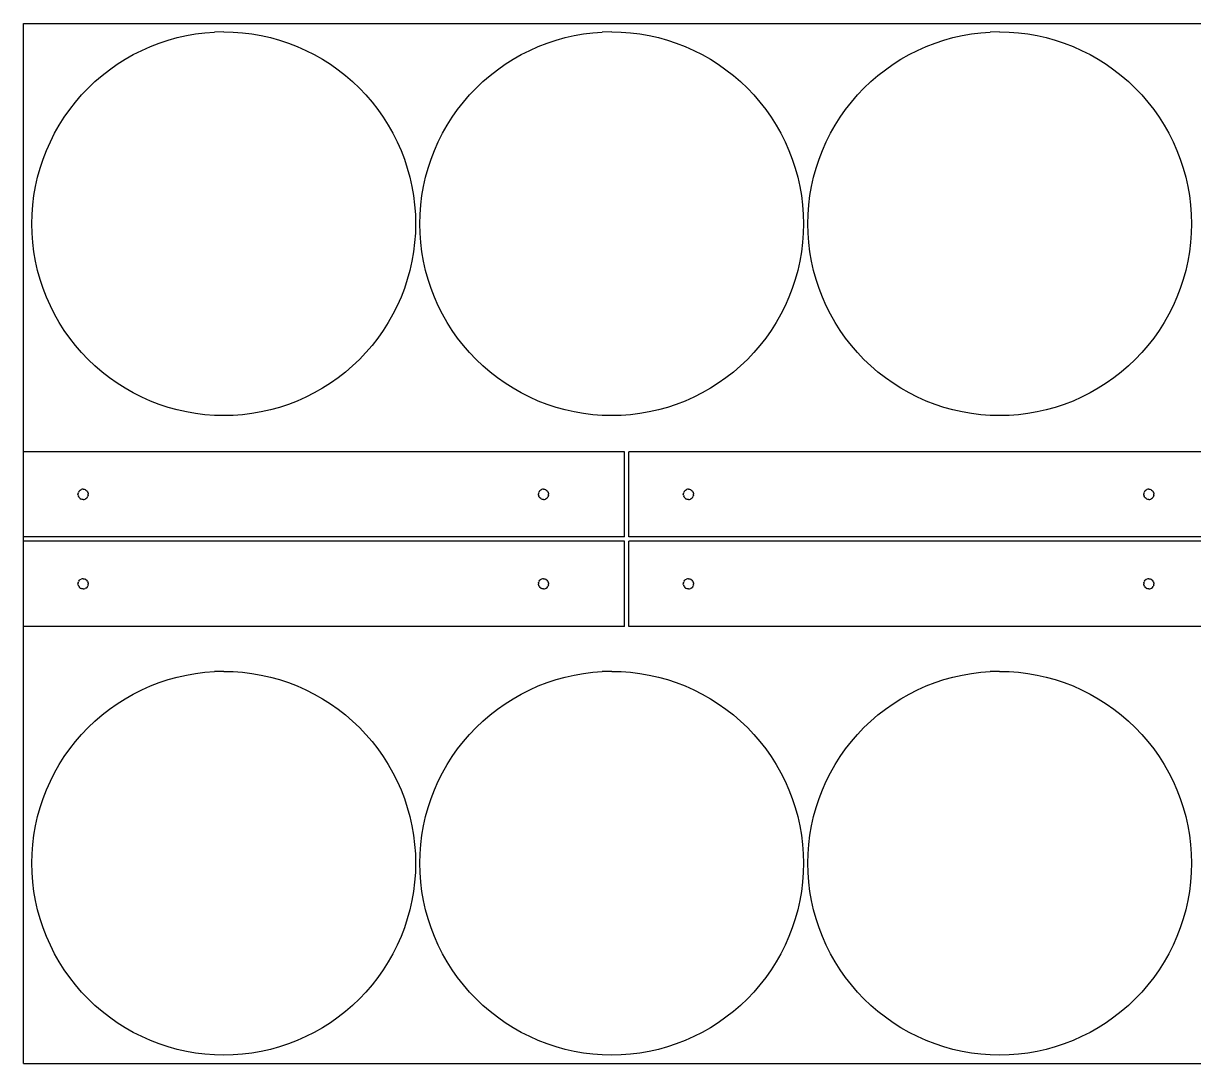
# Model space of a CAD drawing. Extents: x -122 to 122, y -61 to 61.
# Drawn here: x -122 to 15.2, y -61 to 61 of the extents above; entities that cross this region are included whole.
import ezdxf

# ---------------------------------------------------------------- set-up
doc = ezdxf.new("R2010")
doc.units = 0

msp = doc.modelspace()

# ---------------------------------------------------------------- linework, layer by layer
for p, q in [((-122, -61), (-122, 61)), ((-122, 61), (122, 61)), ((-106.08, 58.68, 0), (-105.03, 59.03, 0)), ((-105.03, 59.03, 0), (-103.97, 59.33, 0)), ((-103.97, 59.33, 0), (-102.89, 59.57, 0)), ((-102.89, 59.57, 0), (-101.8, 59.76, 0)), ((-101.8, 59.76, 0), (-100.71, 59.89, 0)), ((-100.71, 59.89, 0), (-99.6, 59.97, 0)), ((-98.5, 60, 0), (-99.6, 59.97, 0)), ((-98.5, 60, 0), (-97.4, 59.97, 0)), ((-97.4, 59.97, 0), (-96.29, 59.89, 0)), ((-96.29, 59.89, 0), (-95.2, 59.76, 0)), ((-95.2, 59.76, 0), (-94.11, 59.57, 0)), ((-94.11, 59.57, 0), (-93.03, 59.33, 0)), ((-93.03, 59.33, 0), (-91.97, 59.03, 0)), ((-91.97, 59.03, 0), (-90.92, 58.68, 0)), ((-60.58, 58.68, 0), (-59.53, 59.03, 0)), ((-59.53, 59.03, 0), (-58.47, 59.33, 0)), ((-58.47, 59.33, 0), (-57.39, 59.57, 0)), ((-57.39, 59.57, 0), (-56.3, 59.76, 0)), ((-56.3, 59.76, 0), (-55.21, 59.89, 0)), ((-55.21, 59.89, 0), (-54.1, 59.97, 0)), ((-53, 60, 0), (-54.1, 59.97, 0)), ((-53, 60, 0), (-51.9, 59.97, 0)), ((-51.9, 59.97, 0), (-50.79, 59.89, 0)), ((-50.79, 59.89, 0), (-49.7, 59.76, 0)), ((-49.7, 59.76, 0), (-48.61, 59.57, 0)), ((-48.61, 59.57, 0), (-47.53, 59.33, 0)), ((-47.53, 59.33, 0), (-46.47, 59.03, 0)), ((-46.47, 59.03, 0), (-45.42, 58.68, 0)), ((-15.08, 58.68, 0), (-14.03, 59.03, 0)), ((-14.03, 59.03, 0), (-12.97, 59.33, 0)), ((-12.97, 59.33, 0), (-11.89, 59.57, 0)), ((-11.89, 59.57, 0), (-10.8, 59.76, 0)), ((-10.8, 59.76, 0), (-9.71, 59.89, 0)), ((-9.71, 59.89, 0), (-8.6, 59.97, 0)), ((-7.5, 60, 0), (-8.6, 59.97, 0)), ((-7.5, 60, 0), (-6.4, 59.97, 0)), ((-6.4, 59.97, 0), (-5.29, 59.89, 0)), ((-5.29, 59.89, 0), (-4.2, 59.76, 0)), ((-4.2, 59.76, 0), (-3.11, 59.57, 0)), ((-3.11, 59.57, 0), (-2.03, 59.33, 0)), ((-2.03, 59.33, 0), (-0.97, 59.03, 0)), ((-0.97, 59.03, 0), (0.08, 58.68, 0)), ((-109.11, 57.34, 0), (-108.12, 57.84, 0)), ((-108.12, 57.84, 0), (-107.11, 58.29, 0)), ((-107.11, 58.29, 0), (-106.08, 58.68, 0)), ((-90.92, 58.68, 0), (-89.89, 58.29, 0)), ((-89.89, 58.29, 0), (-88.88, 57.84, 0)), ((-88.88, 57.84, 0), (-87.89, 57.34, 0)), ((-63.61, 57.34, 0), (-62.62, 57.84, 0)), ((-62.62, 57.84, 0), (-61.61, 58.29, 0)), ((-61.61, 58.29, 0), (-60.58, 58.68, 0)), ((-45.42, 58.68, 0), (-44.39, 58.29, 0)), ((-44.39, 58.29, 0), (-43.38, 57.84, 0)), ((-43.38, 57.84, 0), (-42.39, 57.34, 0)), ((-18.11, 57.34, 0), (-17.12, 57.84, 0)), ((-17.12, 57.84, 0), (-16.11, 58.29, 0)), ((-16.11, 58.29, 0), (-15.08, 58.68, 0)), ((0.08, 58.68, 0), (1.11, 58.29, 0)), ((1.11, 58.29, 0), (2.12, 57.84, 0)), ((2.12, 57.84, 0), (3.11, 57.34, 0)), ((-111, 56.21, 0), (-110.07, 56.8, 0)), ((-110.07, 56.8, 0), (-109.11, 57.34, 0)), ((-87.89, 57.34, 0), (-86.93, 56.8, 0)), ((-86.93, 56.8, 0), (-86, 56.21, 0)), ((-65.5, 56.21, 0), (-64.57, 56.8, 0)), ((-64.57, 56.8, 0), (-63.61, 57.34, 0)), ((-42.39, 57.34, 0), (-41.43, 56.8, 0)), ((-41.43, 56.8, 0), (-40.5, 56.21, 0)), ((-20, 56.21, 0), (-19.07, 56.8, 0)), ((-19.07, 56.8, 0), (-18.11, 57.34, 0)), ((3.11, 57.34, 0), (4.07, 56.8, 0)), ((4.07, 56.8, 0), (5, 56.21, 0)), ((-112.77, 54.89, 0), (-111.9, 55.57, 0)), ((-111.9, 55.57, 0), (-111, 56.21, 0)), ((-86, 56.21, 0), (-85.1, 55.57, 0)), ((-85.1, 55.57, 0), (-84.23, 54.89, 0)), ((-67.27, 54.89, 0), (-66.4, 55.57, 0)), ((-66.4, 55.57, 0), (-65.5, 56.21, 0)), ((-40.5, 56.21, 0), (-39.6, 55.57, 0)), ((-39.6, 55.57, 0), (-38.73, 54.89, 0)), ((-21.77, 54.89, 0), (-20.9, 55.57, 0)), ((-20.9, 55.57, 0), (-20, 56.21, 0)), ((5, 56.21, 0), (5.9, 55.57, 0)), ((5.9, 55.57, 0), (6.77, 54.89, 0)), ((-114.41, 53.41, 0), (-113.61, 54.17, 0)), ((-113.61, 54.17, 0), (-112.77, 54.89, 0)), ((-84.23, 54.89, 0), (-83.39, 54.17, 0)), ((-83.39, 54.17, 0), (-82.59, 53.41, 0)), ((-68.91, 53.41, 0), (-68.11, 54.17, 0)), ((-68.11, 54.17, 0), (-67.27, 54.89, 0)), ((-38.73, 54.89, 0), (-37.89, 54.17, 0)), ((-37.89, 54.17, 0), (-37.09, 53.41, 0)), ((-23.41, 53.41, 0), (-22.61, 54.17, 0)), ((-22.61, 54.17, 0), (-21.77, 54.89, 0)), ((6.77, 54.89, 0), (7.61, 54.17, 0)), ((7.61, 54.17, 0), (8.41, 53.41, 0)), ((-115.89, 51.77, 0), (-115.17, 52.61, 0)), ((-115.17, 52.61, 0), (-114.41, 53.41, 0)), ((-82.59, 53.41, 0), (-81.83, 52.61, 0)), ((-81.83, 52.61, 0), (-81.11, 51.77, 0)), ((-70.39, 51.77, 0), (-69.67, 52.61, 0)), ((-69.67, 52.61, 0), (-68.91, 53.41, 0)), ((-37.09, 53.41, 0), (-36.33, 52.61, 0)), ((-36.33, 52.61, 0), (-35.61, 51.77, 0)), ((-24.89, 51.77, 0), (-24.17, 52.61, 0)), ((-24.17, 52.61, 0), (-23.41, 53.41, 0)), ((8.41, 53.41, 0), (9.17, 52.61, 0)), ((9.17, 52.61, 0), (9.89, 51.77, 0)), ((-117.21, 50, 0), (-116.57, 50.9, 0)), ((-116.57, 50.9, 0), (-115.89, 51.77, 0)), ((-81.11, 51.77, 0), (-80.43, 50.9, 0)), ((-80.43, 50.9, 0), (-79.79, 50, 0)), ((-71.71, 50, 0), (-71.07, 50.9, 0)), ((-71.07, 50.9, 0), (-70.39, 51.77, 0)), ((-35.61, 51.77, 0), (-34.93, 50.9, 0)), ((-34.93, 50.9, 0), (-34.29, 50, 0)), ((-26.21, 50, 0), (-25.57, 50.9, 0)), ((-25.57, 50.9, 0), (-24.89, 51.77, 0)), ((9.89, 51.77, 0), (10.57, 50.9, 0)), ((10.57, 50.9, 0), (11.21, 50, 0)), ((-117.8, 49.07, 0), (-117.21, 50, 0)), ((-79.79, 50, 0), (-79.2, 49.07, 0)), ((-72.3, 49.07, 0), (-71.71, 50, 0)), ((-34.29, 50, 0), (-33.7, 49.07, 0)), ((-26.8, 49.07, 0), (-26.21, 50, 0)), ((11.21, 50, 0), (11.8, 49.07, 0)), ((-118.84, 47.12, 0), (-118.34, 48.11, 0)), ((-118.34, 48.11, 0), (-117.8, 49.07, 0)), ((-79.2, 49.07, 0), (-78.66, 48.11, 0)), ((-78.66, 48.11, 0), (-78.16, 47.12, 0)), ((-73.34, 47.12, 0), (-72.84, 48.11, 0)), ((-72.84, 48.11, 0), (-72.3, 49.07, 0)), ((-33.7, 49.07, 0), (-33.16, 48.11, 0)), ((-33.16, 48.11, 0), (-32.66, 47.12, 0)), ((-27.84, 47.12, 0), (-27.34, 48.11, 0)), ((-27.34, 48.11, 0), (-26.8, 49.07, 0)), ((11.8, 49.07, 0), (12.34, 48.11, 0)), ((12.34, 48.11, 0), (12.84, 47.12, 0)), ((-119.29, 46.11, 0), (-118.84, 47.12, 0)), ((-78.16, 47.12, 0), (-77.71, 46.11, 0)), ((-73.79, 46.11, 0), (-73.34, 47.12, 0)), ((-32.66, 47.12, 0), (-32.21, 46.11, 0)), ((-28.29, 46.11, 0), (-27.84, 47.12, 0)), ((12.84, 47.12, 0), (13.29, 46.11, 0)), ((-119.68, 45.08, 0), (-119.29, 46.11, 0)), ((-77.71, 46.11, 0), (-77.32, 45.08, 0)), ((-74.18, 45.08, 0), (-73.79, 46.11, 0)), ((-32.21, 46.11, 0), (-31.82, 45.08, 0)), ((-28.68, 45.08, 0), (-28.29, 46.11, 0)), ((13.29, 46.11, 0), (13.68, 45.08, 0)), ((-120.33, 42.97, 0), (-120.03, 44.03, 0)), ((-120.03, 44.03, 0), (-119.68, 45.08, 0)), ((-77.32, 45.08, 0), (-76.97, 44.03, 0)), ((-76.97, 44.03, 0), (-76.67, 42.97, 0)), ((-74.83, 42.97, 0), (-74.53, 44.03, 0)), ((-74.53, 44.03, 0), (-74.18, 45.08, 0)), ((-31.82, 45.08, 0), (-31.47, 44.03, 0)), ((-31.47, 44.03, 0), (-31.17, 42.97, 0)), ((-29.33, 42.97, 0), (-29.03, 44.03, 0)), ((-29.03, 44.03, 0), (-28.68, 45.08, 0)), ((13.68, 45.08, 0), (14.03, 44.03, 0)), ((14.03, 44.03, 0), (14.33, 42.97, 0)), ((-120.57, 41.89, 0), (-120.33, 42.97, 0)), ((-76.67, 42.97, 0), (-76.43, 41.89, 0)), ((-75.07, 41.89, 0), (-74.83, 42.97, 0)), ((-31.17, 42.97, 0), (-30.93, 41.89, 0)), ((-29.57, 41.89, 0), (-29.33, 42.97, 0)), ((14.33, 42.97, 0), (14.57, 41.89, 0)), ((-120.76, 40.8, 0), (-120.57, 41.89, 0)), ((-76.43, 41.89, 0), (-76.24, 40.8, 0)), ((-75.26, 40.8, 0), (-75.07, 41.89, 0)), ((-30.93, 41.89, 0), (-30.74, 40.8, 0)), ((-29.76, 40.8, 0), (-29.57, 41.89, 0)), ((14.57, 41.89, 0), (14.76, 40.8, 0)), ((-120.89, 39.71, 0), (-120.76, 40.8, 0)), ((-76.24, 40.8, 0), (-76.11, 39.71, 0)), ((-75.39, 39.71, 0), (-75.26, 40.8, 0)), ((-30.74, 40.8, 0), (-30.61, 39.71, 0)), ((-29.89, 39.71, 0), (-29.76, 40.8, 0)), ((14.76, 40.8, 0), (14.89, 39.71, 0)), ((-121, 37.5, 0), (-120.97, 38.6, 0)), ((-120.97, 38.6, 0), (-120.89, 39.71, 0)), ((-76.11, 39.71, 0), (-76.03, 38.6, 0)), ((-76.03, 38.6, 0), (-76, 37.5, 0)), ((-75.5, 37.5, 0), (-75.47, 38.6, 0)), ((-75.47, 38.6, 0), (-75.39, 39.71, 0)), ((-30.61, 39.71, 0), (-30.53, 38.6, 0)), ((-30.53, 38.6, 0), (-30.5, 37.5, 0)), ((-30, 37.5, 0), (-29.97, 38.6, 0)), ((-29.97, 38.6, 0), (-29.89, 39.71, 0)), ((14.89, 39.71, 0), (14.97, 38.6, 0)), ((14.97, 38.6, 0), (15, 37.5, 0)), ((-120.97, 36.4, 0), (-121, 37.5, 0)), ((-76, 37.5, 0), (-76.03, 36.4, 0)), ((-75.47, 36.4, 0), (-75.5, 37.5, 0)), ((-30.5, 37.5, 0), (-30.53, 36.4, 0)), ((-29.97, 36.4, 0), (-30, 37.5, 0)), ((15, 37.5, 0), (14.97, 36.4, 0)), ((-120.89, 35.29, 0), (-120.97, 36.4, 0)), ((-76.03, 36.4, 0), (-76.11, 35.29, 0)), ((-75.39, 35.29, 0), (-75.47, 36.4, 0)), ((-30.53, 36.4, 0), (-30.61, 35.29, 0)), ((-29.89, 35.29, 0), (-29.97, 36.4, 0)), ((14.97, 36.4, 0), (14.89, 35.29, 0)), ((-120.76, 34.2, 0), (-120.89, 35.29, 0)), ((-76.11, 35.29, 0), (-76.24, 34.2, 0)), ((-75.26, 34.2, 0), (-75.39, 35.29, 0)), ((-30.61, 35.29, 0), (-30.74, 34.2, 0)), ((-29.76, 34.2, 0), (-29.89, 35.29, 0)), ((14.89, 35.29, 0), (14.76, 34.2, 0)), ((-120.57, 33.11, 0), (-120.76, 34.2, 0)), ((-120.33, 32.03, 0), (-120.57, 33.11, 0)), ((-76.43, 33.11, 0), (-76.67, 32.03, 0)), ((-76.24, 34.2, 0), (-76.43, 33.11, 0)), ((-75.07, 33.11, 0), (-75.26, 34.2, 0)), ((-74.83, 32.03, 0), (-75.07, 33.11, 0)), ((-30.93, 33.11, 0), (-31.17, 32.03, 0)), ((-30.74, 34.2, 0), (-30.93, 33.11, 0)), ((-29.57, 33.11, 0), (-29.76, 34.2, 0)), ((-29.33, 32.03, 0), (-29.57, 33.11, 0)), ((14.57, 33.11, 0), (14.33, 32.03, 0)), ((14.76, 34.2, 0), (14.57, 33.11, 0)), ((-120.03, 30.97, 0), (-120.33, 32.03, 0)), ((-76.67, 32.03, 0), (-76.97, 30.97, 0)), ((-74.53, 30.97, 0), (-74.83, 32.03, 0)), ((-31.17, 32.03, 0), (-31.47, 30.97, 0)), ((-29.03, 30.97, 0), (-29.33, 32.03, 0)), ((14.33, 32.03, 0), (14.03, 30.97, 0)), ((-119.68, 29.92, 0), (-120.03, 30.97, 0)), ((-76.97, 30.97, 0), (-77.32, 29.92, 0)), ((-74.18, 29.92, 0), (-74.53, 30.97, 0)), ((-31.47, 30.97, 0), (-31.82, 29.92, 0)), ((-28.68, 29.92, 0), (-29.03, 30.97, 0)), ((14.03, 30.97, 0), (13.68, 29.92, 0)), ((-119.29, 28.89, 0), (-119.68, 29.92, 0)), ((-118.84, 27.88, 0), (-119.29, 28.89, 0)), ((-77.71, 28.89, 0), (-78.16, 27.88, 0)), ((-77.32, 29.92, 0), (-77.71, 28.89, 0)), ((-73.79, 28.89, 0), (-74.18, 29.92, 0)), ((-73.34, 27.88, 0), (-73.79, 28.89, 0)), ((-32.21, 28.89, 0), (-32.66, 27.88, 0)), ((-31.82, 29.92, 0), (-32.21, 28.89, 0)), ((-28.29, 28.89, 0), (-28.68, 29.92, 0)), ((-27.84, 27.88, 0), (-28.29, 28.89, 0)), ((13.29, 28.89, 0), (12.84, 27.88, 0)), ((13.68, 29.92, 0), (13.29, 28.89, 0)), ((-118.34, 26.89, 0), (-118.84, 27.88, 0)), ((-78.16, 27.88, 0), (-78.66, 26.89, 0)), ((-72.84, 26.89, 0), (-73.34, 27.88, 0)), ((-32.66, 27.88, 0), (-33.16, 26.89, 0)), ((-27.34, 26.89, 0), (-27.84, 27.88, 0)), ((12.84, 27.88, 0), (12.34, 26.89, 0)), ((-117.8, 25.93, 0), (-118.34, 26.89, 0)), ((-78.66, 26.89, 0), (-79.2, 25.93, 0)), ((-72.3, 25.93, 0), (-72.84, 26.89, 0)), ((-33.16, 26.89, 0), (-33.7, 25.93, 0)), ((-26.8, 25.93, 0), (-27.34, 26.89, 0)), ((12.34, 26.89, 0), (11.8, 25.93, 0)), ((-117.21, 25, 0), (-117.8, 25.93, 0)), ((-116.57, 24.1, 0), (-117.21, 25, 0)), ((-79.79, 25, 0), (-80.43, 24.1, 0)), ((-79.2, 25.93, 0), (-79.79, 25, 0)), ((-71.71, 25, 0), (-72.3, 25.93, 0)), ((-71.07, 24.1, 0), (-71.71, 25, 0)), ((-34.29, 25, 0), (-34.93, 24.1, 0)), ((-33.7, 25.93, 0), (-34.29, 25, 0)), ((-26.21, 25, 0), (-26.8, 25.93, 0)), ((-25.57, 24.1, 0), (-26.21, 25, 0)), ((11.21, 25, 0), (10.57, 24.1, 0)), ((11.8, 25.93, 0), (11.21, 25, 0)), ((-115.89, 23.23, 0), (-116.57, 24.1, 0)), ((-80.43, 24.1, 0), (-81.11, 23.23, 0)), ((-70.39, 23.23, 0), (-71.07, 24.1, 0)), ((-34.93, 24.1, 0), (-35.61, 23.23, 0)), ((-24.89, 23.23, 0), (-25.57, 24.1, 0)), ((10.57, 24.1, 0), (9.89, 23.23, 0)), ((-115.17, 22.39, 0), (-115.89, 23.23, 0)), ((-114.41, 21.59, 0), (-115.17, 22.39, 0)), ((-81.83, 22.39, 0), (-82.59, 21.59, 0)), ((-81.11, 23.23, 0), (-81.83, 22.39, 0)), ((-69.67, 22.39, 0), (-70.39, 23.23, 0)), ((-68.91, 21.59, 0), (-69.67, 22.39, 0)), ((-36.33, 22.39, 0), (-37.09, 21.59, 0)), ((-35.61, 23.23, 0), (-36.33, 22.39, 0)), ((-24.17, 22.39, 0), (-24.89, 23.23, 0)), ((-23.41, 21.59, 0), (-24.17, 22.39, 0)), ((9.17, 22.39, 0), (8.41, 21.59, 0)), ((9.89, 23.23, 0), (9.17, 22.39, 0)), ((-113.61, 20.83, 0), (-114.41, 21.59, 0)), ((-112.77, 20.11, 0), (-113.61, 20.83, 0)), ((-83.39, 20.83, 0), (-84.23, 20.11, 0)), ((-82.59, 21.59, 0), (-83.39, 20.83, 0)), ((-68.11, 20.83, 0), (-68.91, 21.59, 0)), ((-67.27, 20.11, 0), (-68.11, 20.83, 0)), ((-37.89, 20.83, 0), (-38.73, 20.11, 0)), ((-37.09, 21.59, 0), (-37.89, 20.83, 0)), ((-22.61, 20.83, 0), (-23.41, 21.59, 0)), ((-21.77, 20.11, 0), (-22.61, 20.83, 0)), ((7.61, 20.83, 0), (6.77, 20.11, 0)), ((8.41, 21.59, 0), (7.61, 20.83, 0)), ((-111.9, 19.43, 0), (-112.77, 20.11, 0)), ((-111, 18.79, 0), (-111.9, 19.43, 0)), ((-85.1, 19.43, 0), (-86, 18.79, 0)), ((-84.23, 20.11, 0), (-85.1, 19.43, 0)), ((-66.4, 19.43, 0), (-67.27, 20.11, 0)), ((-65.5, 18.79, 0), (-66.4, 19.43, 0)), ((-39.6, 19.43, 0), (-40.5, 18.79, 0)), ((-38.73, 20.11, 0), (-39.6, 19.43, 0)), ((-20.9, 19.43, 0), (-21.77, 20.11, 0)), ((-20, 18.79, 0), (-20.9, 19.43, 0)), ((5.9, 19.43, 0), (5, 18.79, 0)), ((6.77, 20.11, 0), (5.9, 19.43, 0)), ((-110.07, 18.2, 0), (-111, 18.79, 0)), ((-109.11, 17.66, 0), (-110.07, 18.2, 0)), ((-86.93, 18.2, 0), (-87.89, 17.66, 0)), ((-86, 18.79, 0), (-86.93, 18.2, 0)), ((-64.57, 18.2, 0), (-65.5, 18.79, 0)), ((-63.61, 17.66, 0), (-64.57, 18.2, 0)), ((-41.43, 18.2, 0), (-42.39, 17.66, 0)), ((-40.5, 18.79, 0), (-41.43, 18.2, 0)), ((-19.07, 18.2, 0), (-20, 18.79, 0)), ((-18.11, 17.66, 0), (-19.07, 18.2, 0)), ((4.07, 18.2, 0), (3.11, 17.66, 0)), ((5, 18.79, 0), (4.07, 18.2, 0)), ((-108.12, 17.16, 0), (-109.11, 17.66, 0)), ((-107.11, 16.71, 0), (-108.12, 17.16, 0)), ((-106.08, 16.32, 0), (-107.11, 16.71, 0)), ((-89.89, 16.71, 0), (-90.92, 16.32, 0)), ((-88.88, 17.16, 0), (-89.89, 16.71, 0)), ((-87.89, 17.66, 0), (-88.88, 17.16, 0)), ((-62.62, 17.16, 0), (-63.61, 17.66, 0)), ((-61.61, 16.71, 0), (-62.62, 17.16, 0)), ((-60.58, 16.32, 0), (-61.61, 16.71, 0)), ((-44.39, 16.71, 0), (-45.42, 16.32, 0)), ((-43.38, 17.16, 0), (-44.39, 16.71, 0)), ((-42.39, 17.66, 0), (-43.38, 17.16, 0)), ((-17.12, 17.16, 0), (-18.11, 17.66, 0)), ((-16.11, 16.71, 0), (-17.12, 17.16, 0)), ((-15.08, 16.32, 0), (-16.11, 16.71, 0)), ((1.11, 16.71, 0), (0.08, 16.32, 0)), ((2.12, 17.16, 0), (1.11, 16.71, 0)), ((3.11, 17.66, 0), (2.12, 17.16, 0)), ((-105.03, 15.97, 0), (-106.08, 16.32, 0)), ((-103.97, 15.67, 0), (-105.03, 15.97, 0)), ((-102.89, 15.43, 0), (-103.97, 15.67, 0)), ((-101.8, 15.24, 0), (-102.89, 15.43, 0)), ((-100.71, 15.11, 0), (-101.8, 15.24, 0)), ((-99.6, 15.03, 0), (-100.71, 15.11, 0)), ((-96.29, 15.11, 0), (-97.4, 15.03, 0)), ((-95.2, 15.24, 0), (-96.29, 15.11, 0)), ((-94.11, 15.43, 0), (-95.2, 15.24, 0)), ((-93.03, 15.67, 0), (-94.11, 15.43, 0)), ((-91.97, 15.97, 0), (-93.03, 15.67, 0)), ((-90.92, 16.32, 0), (-91.97, 15.97, 0)), ((-59.53, 15.97, 0), (-60.58, 16.32, 0)), ((-58.47, 15.67, 0), (-59.53, 15.97, 0)), ((-57.39, 15.43, 0), (-58.47, 15.67, 0)), ((-56.3, 15.24, 0), (-57.39, 15.43, 0)), ((-55.21, 15.11, 0), (-56.3, 15.24, 0)), ((-54.1, 15.03, 0), (-55.21, 15.11, 0)), ((-50.79, 15.11, 0), (-51.9, 15.03, 0)), ((-49.7, 15.24, 0), (-50.79, 15.11, 0)), ((-48.61, 15.43, 0), (-49.7, 15.24, 0)), ((-47.53, 15.67, 0), (-48.61, 15.43, 0)), ((-46.47, 15.97, 0), (-47.53, 15.67, 0)), ((-45.42, 16.32, 0), (-46.47, 15.97, 0)), ((-14.03, 15.97, 0), (-15.08, 16.32, 0)), ((-12.97, 15.67, 0), (-14.03, 15.97, 0)), ((-11.89, 15.43, 0), (-12.97, 15.67, 0)), ((-10.8, 15.24, 0), (-11.89, 15.43, 0)), ((-9.71, 15.11, 0), (-10.8, 15.24, 0)), ((-8.6, 15.03, 0), (-9.71, 15.11, 0)), ((-5.29, 15.11, 0), (-6.4, 15.03, 0)), ((-4.2, 15.24, 0), (-5.29, 15.11, 0)), ((-3.11, 15.43, 0), (-4.2, 15.24, 0)), ((-2.03, 15.67, 0), (-3.11, 15.43, 0)), ((-0.97, 15.97, 0), (-2.03, 15.67, 0)), ((0.08, 16.32, 0), (-0.97, 15.97, 0)), ((-98.5, 15, 0), (-99.6, 15.03, 0)), ((-97.4, 15.03, 0), (-98.5, 15, 0)), ((-53, 15, 0), (-54.1, 15.03, 0)), ((-51.9, 15.03, 0), (-53, 15, 0)), ((-7.5, 15, 0), (-8.6, 15.03, 0)), ((-6.4, 15.03, 0), (-7.5, 15, 0)), ((-122, 0.77), (-122, 10.77)), ((-51.5, 10.77), (-122, 10.77)), ((-51.5, 0.77), (-51.5, 10.77)), ((-51, 0.77), (-51, 10.77)), ((19.5, 10.77), (-51, 10.77)), ((-115.59, 5.89), (-115.6, 5.77)), ((-115.59, 5.65), (-115.6, 5.77)), ((-115.59, 5.89), (-115.55, 6)), ((-115.59, 5.65), (-115.55, 5.54)), ((-115.5, 6.1), (-115.55, 6)), ((-115.5, 5.44), (-115.55, 5.54)), ((-115.5, 6.1), (-115.42, 6.19)), ((-115.33, 6.27), (-115.42, 6.19)), ((-115.33, 6.27), (-115.23, 6.32)), ((-115.12, 6.36), (-115.23, 6.32)), ((-115, 6.37), (-115.12, 6.36)), ((-115, 6.37), (-114.88, 6.36)), ((-114.88, 6.36), (-114.77, 6.32)), ((-114.67, 6.27), (-114.77, 6.32)), ((-114.67, 6.27), (-114.58, 6.19)), ((-114.5, 6.1), (-114.58, 6.19)), ((-114.5, 6.1), (-114.45, 6)), ((-114.5, 5.44), (-114.45, 5.54)), ((-114.41, 5.89), (-114.45, 6)), ((-114.41, 5.65), (-114.45, 5.54)), ((-114.41, 5.89), (-114.4, 5.77)), ((-114.41, 5.65), (-114.4, 5.77)), ((-61.59, 5.89), (-61.6, 5.77)), ((-61.59, 5.65), (-61.6, 5.77)), ((-61.59, 5.89), (-61.55, 6)), ((-61.59, 5.65), (-61.55, 5.54)), ((-61.5, 6.1), (-61.55, 6)), ((-61.5, 5.44), (-61.55, 5.54)), ((-61.5, 6.1), (-61.42, 6.19)), ((-61.33, 6.27), (-61.42, 6.19)), ((-61.33, 6.27), (-61.23, 6.32)), ((-61.12, 6.36), (-61.23, 6.32)), ((-61, 6.37), (-61.12, 6.36)), ((-61, 6.37), (-60.88, 6.36)), ((-60.88, 6.36), (-60.77, 6.32)), ((-60.67, 6.27), (-60.77, 6.32)), ((-60.67, 6.27), (-60.58, 6.19)), ((-60.5, 6.1), (-60.58, 6.19)), ((-60.5, 6.1), (-60.45, 6)), ((-60.45, 5.54), (-60.5, 5.44)), ((-60.41, 5.89), (-60.45, 6)), ((-60.41, 5.65), (-60.45, 5.54)), ((-60.41, 5.89), (-60.4, 5.77)), ((-60.41, 5.65), (-60.4, 5.77)), ((-44.59, 5.89), (-44.6, 5.77)), ((-44.59, 5.65), (-44.6, 5.77)), ((-44.59, 5.89), (-44.55, 6)), ((-44.59, 5.65), (-44.55, 5.54)), ((-44.5, 6.1), (-44.55, 6)), ((-44.5, 5.44), (-44.55, 5.54)), ((-44.5, 6.1), (-44.42, 6.19)), ((-44.33, 6.27), (-44.42, 6.19)), ((-44.33, 6.27), (-44.23, 6.32)), ((-44.12, 6.36), (-44.23, 6.32)), ((-44, 6.37), (-44.12, 6.36)), ((-44, 6.37), (-43.88, 6.36)), ((-43.88, 6.36), (-43.77, 6.32)), ((-43.67, 6.27), (-43.77, 6.32)), ((-43.67, 6.27), (-43.58, 6.19)), ((-43.5, 6.1), (-43.58, 6.19)), ((-43.5, 6.1), (-43.45, 6)), ((-43.5, 5.44), (-43.45, 5.54)), ((-43.41, 5.89), (-43.45, 6)), ((-43.41, 5.65), (-43.45, 5.54)), ((-43.41, 5.89), (-43.4, 5.77)), ((-43.41, 5.65), (-43.4, 5.77)), ((9.41, 5.89), (9.4, 5.77)), ((9.41, 5.65), (9.4, 5.77)), ((9.41, 5.89), (9.45, 6)), ((9.41, 5.65), (9.45, 5.54)), ((9.5, 6.1), (9.45, 6)), ((9.5, 5.44), (9.45, 5.54)), ((9.5, 6.1), (9.58, 6.19)), ((9.67, 6.27), (9.58, 6.19)), ((9.67, 6.27), (9.77, 6.32)), ((9.88, 6.36), (9.77, 6.32)), ((10, 6.37), (9.88, 6.36)), ((10, 6.37), (10.12, 6.36)), ((10.12, 6.36), (10.23, 6.32)), ((10.33, 6.27), (10.23, 6.32)), ((10.33, 6.27), (10.42, 6.19)), ((10.5, 6.1), (10.42, 6.19)), ((10.5, 6.1), (10.55, 6)), ((10.55, 5.54), (10.5, 5.44)), ((10.59, 5.89), (10.55, 6)), ((10.59, 5.65), (10.55, 5.54)), ((10.59, 5.89), (10.6, 5.77)), ((10.59, 5.65), (10.6, 5.77)), ((-115.5, 5.44), (-115.42, 5.34)), ((-115.33, 5.27), (-115.42, 5.34)), ((-115.33, 5.27), (-115.23, 5.21)), ((-115.12, 5.18), (-115.23, 5.21)), ((-115, 5.17), (-115.12, 5.18)), ((-115, 5.17), (-114.88, 5.18)), ((-114.88, 5.18), (-114.77, 5.21)), ((-114.67, 5.27), (-114.77, 5.21)), ((-114.67, 5.27), (-114.58, 5.34)), ((-114.5, 5.44), (-114.58, 5.34)), ((-61.5, 5.44), (-61.42, 5.34)), ((-61.33, 5.27), (-61.42, 5.34)), ((-61.33, 5.27), (-61.23, 5.21)), ((-61.12, 5.18), (-61.23, 5.21)), ((-61, 5.17), (-61.12, 5.18)), ((-61, 5.17), (-60.88, 5.18)), ((-60.88, 5.18), (-60.77, 5.21)), ((-60.77, 5.21), (-60.67, 5.27)), ((-60.67, 5.27), (-60.58, 5.34)), ((-60.58, 5.34), (-60.5, 5.44)), ((-44.5, 5.44), (-44.42, 5.34)), ((-44.33, 5.27), (-44.42, 5.34)), ((-44.33, 5.27), (-44.23, 5.21)), ((-44.12, 5.18), (-44.23, 5.21)), ((-44, 5.17), (-44.12, 5.18)), ((-44, 5.17), (-43.88, 5.18)), ((-43.88, 5.18), (-43.77, 5.21)), ((-43.67, 5.27), (-43.77, 5.21)), ((-43.67, 5.27), (-43.58, 5.34)), ((-43.5, 5.44), (-43.58, 5.34)), ((9.5, 5.44), (9.58, 5.34)), ((9.67, 5.27), (9.58, 5.34)), ((9.67, 5.27), (9.77, 5.21)), ((9.88, 5.18), (9.77, 5.21)), ((10, 5.17), (9.88, 5.18)), ((10, 5.17), (10.12, 5.18)), ((10.12, 5.18), (10.23, 5.21)), ((10.23, 5.21), (10.33, 5.27)), ((10.33, 5.27), (10.42, 5.34)), ((10.42, 5.34), (10.5, 5.44)), ((-51.5, 0.77), (-122, 0.77)), ((-122, -9.73), (-122, 0.27)), ((-51.5, 0.27), (-122, 0.27)), ((-51.5, -9.73), (-51.5, 0.27)), ((19.5, 0.77), (-51, 0.77)), ((-51, -9.73), (-51, 0.27)), ((19.5, 0.27), (-51, 0.27)), ((-115.59, -4.61), (-115.6, -4.73)), ((-115.59, -4.85), (-115.6, -4.73)), ((-115.59, -4.61), (-115.55, -4.5)), ((-115.59, -4.85), (-115.55, -4.96)), ((-115.5, -4.4), (-115.55, -4.5)), ((-115.5, -5.06), (-115.55, -4.96)), ((-115.5, -4.4), (-115.42, -4.31)), ((-115.5, -5.06), (-115.42, -5.16)), ((-115.33, -4.23), (-115.42, -4.31)), ((-115.33, -5.23), (-115.42, -5.16)), ((-115.33, -4.23), (-115.23, -4.18)), ((-115.33, -5.23), (-115.23, -5.29)), ((-115.12, -4.14), (-115.23, -4.18)), ((-115.12, -5.32), (-115.23, -5.29)), ((-115, -4.13), (-115.12, -4.14)), ((-115, -5.33), (-115.12, -5.32)), ((-115, -4.13), (-114.88, -4.14)), ((-115, -5.33), (-114.88, -5.32)), ((-114.88, -4.14), (-114.77, -4.18)), ((-114.88, -5.32), (-114.77, -5.29)), ((-114.67, -4.23), (-114.77, -4.18)), ((-114.67, -5.23), (-114.77, -5.29)), ((-114.67, -4.23), (-114.58, -4.31)), ((-114.67, -5.23), (-114.58, -5.16)), ((-114.5, -4.4), (-114.58, -4.31)), ((-114.5, -5.06), (-114.58, -5.16)), ((-114.5, -4.4), (-114.45, -4.5)), ((-114.5, -5.06), (-114.45, -4.96)), ((-114.41, -4.61), (-114.45, -4.5)), ((-114.41, -4.85), (-114.45, -4.96)), ((-114.41, -4.61), (-114.4, -4.73)), ((-114.41, -4.85), (-114.4, -4.73)), ((-61.59, -4.61), (-61.6, -4.73)), ((-61.59, -4.85), (-61.6, -4.73)), ((-61.59, -4.61), (-61.55, -4.5)), ((-61.59, -4.85), (-61.55, -4.96)), ((-61.5, -4.4), (-61.55, -4.5)), ((-61.5, -5.06), (-61.55, -4.96)), ((-61.5, -4.4), (-61.42, -4.31)), ((-61.5, -5.06), (-61.42, -5.16)), ((-61.33, -4.23), (-61.42, -4.31)), ((-61.33, -5.23), (-61.42, -5.16)), ((-61.33, -4.23), (-61.23, -4.18)), ((-61.33, -5.23), (-61.23, -5.29)), ((-61.12, -4.14), (-61.23, -4.18)), ((-61.12, -5.32), (-61.23, -5.29)), ((-61, -4.13), (-61.12, -4.14)), ((-61, -5.33), (-61.12, -5.32)), ((-61, -4.13), (-60.88, -4.14)), ((-61, -5.33), (-60.88, -5.32)), ((-60.88, -4.14), (-60.77, -4.18)), ((-60.88, -5.32), (-60.77, -5.29)), ((-60.67, -4.23), (-60.77, -4.18)), ((-60.77, -5.29), (-60.67, -5.23)), ((-60.67, -4.23), (-60.58, -4.31)), ((-60.67, -5.23), (-60.58, -5.16)), ((-60.5, -4.4), (-60.58, -4.31)), ((-60.58, -5.16), (-60.5, -5.06)), ((-60.5, -4.4), (-60.45, -4.5)), ((-60.45, -4.96), (-60.5, -5.06)), ((-60.41, -4.61), (-60.45, -4.5)), ((-60.41, -4.85), (-60.45, -4.96)), ((-60.41, -4.61), (-60.4, -4.73)), ((-60.41, -4.85), (-60.4, -4.73)), ((-44.59, -4.61), (-44.6, -4.73)), ((-44.59, -4.85), (-44.6, -4.73)), ((-44.59, -4.61), (-44.55, -4.5)), ((-44.59, -4.85), (-44.55, -4.96)), ((-44.5, -4.4), (-44.55, -4.5)), ((-44.5, -5.06), (-44.55, -4.96)), ((-44.5, -4.4), (-44.42, -4.31)), ((-44.5, -5.06), (-44.42, -5.16)), ((-44.33, -4.23), (-44.42, -4.31)), ((-44.33, -5.23), (-44.42, -5.16)), ((-44.33, -4.23), (-44.23, -4.18)), ((-44.33, -5.23), (-44.23, -5.29)), ((-44.12, -4.14), (-44.23, -4.18)), ((-44.12, -5.32), (-44.23, -5.29)), ((-44, -4.13), (-44.12, -4.14)), ((-44, -5.33), (-44.12, -5.32)), ((-44, -4.13), (-43.88, -4.14)), ((-44, -5.33), (-43.88, -5.32)), ((-43.88, -4.14), (-43.77, -4.18)), ((-43.88, -5.32), (-43.77, -5.29)), ((-43.67, -4.23), (-43.77, -4.18)), ((-43.67, -5.23), (-43.77, -5.29)), ((-43.67, -4.23), (-43.58, -4.31)), ((-43.67, -5.23), (-43.58, -5.16)), ((-43.5, -4.4), (-43.58, -4.31)), ((-43.5, -5.06), (-43.58, -5.16)), ((-43.5, -4.4), (-43.45, -4.5)), ((-43.5, -5.06), (-43.45, -4.96)), ((-43.41, -4.61), (-43.45, -4.5)), ((-43.41, -4.85), (-43.45, -4.96)), ((-43.41, -4.61), (-43.4, -4.73)), ((-43.41, -4.85), (-43.4, -4.73)), ((9.41, -4.61), (9.4, -4.73)), ((9.41, -4.85), (9.4, -4.73)), ((9.41, -4.61), (9.45, -4.5)), ((9.41, -4.85), (9.45, -4.96)), ((9.5, -4.4), (9.45, -4.5)), ((9.5, -5.06), (9.45, -4.96)), ((9.5, -4.4), (9.58, -4.31)), ((9.5, -5.06), (9.58, -5.16)), ((9.67, -4.23), (9.58, -4.31)), ((9.67, -5.23), (9.58, -5.16)), ((9.67, -4.23), (9.77, -4.18)), ((9.67, -5.23), (9.77, -5.29)), ((9.88, -4.14), (9.77, -4.18)), ((9.88, -5.32), (9.77, -5.29)), ((10, -4.13), (9.88, -4.14)), ((10, -5.33), (9.88, -5.32)), ((10, -4.13), (10.12, -4.14)), ((10, -5.33), (10.12, -5.32)), ((10.12, -4.14), (10.23, -4.18)), ((10.12, -5.32), (10.23, -5.29)), ((10.33, -4.23), (10.23, -4.18)), ((10.23, -5.29), (10.33, -5.23)), ((10.33, -4.23), (10.42, -4.31)), ((10.33, -5.23), (10.42, -5.16)), ((10.5, -4.4), (10.42, -4.31)), ((10.42, -5.16), (10.5, -5.06)), ((10.5, -4.4), (10.55, -4.5)), ((10.55, -4.96), (10.5, -5.06)), ((10.59, -4.61), (10.55, -4.5)), ((10.59, -4.85), (10.55, -4.96)), ((10.59, -4.61), (10.6, -4.73)), ((10.59, -4.85), (10.6, -4.73)), ((-51.5, -9.73), (-122, -9.73)), ((19.5, -9.73), (-51, -9.73)), ((-100.71, -15.11, 0), (-99.6, -15.03, 0)), ((-98.5, -15, 0), (-99.6, -15.03, 0)), ((-98.5, -15, 0), (-97.4, -15.03, 0)), ((-97.4, -15.03, 0), (-96.29, -15.11, 0)), ((-55.21, -15.11, 0), (-54.1, -15.03, 0)), ((-53, -15, 0), (-54.1, -15.03, 0)), ((-53, -15, 0), (-51.9, -15.03, 0)), ((-51.9, -15.03, 0), (-50.79, -15.11, 0)), ((-9.71, -15.11, 0), (-8.6, -15.03, 0)), ((-7.5, -15, 0), (-8.6, -15.03, 0)), ((-7.5, -15, 0), (-6.4, -15.03, 0)), ((-6.4, -15.03, 0), (-5.29, -15.11, 0)), ((-107.11, -16.71, 0), (-106.08, -16.32, 0)), ((-106.08, -16.32, 0), (-105.03, -15.97, 0)), ((-105.03, -15.97, 0), (-103.97, -15.67, 0)), ((-103.97, -15.67, 0), (-102.89, -15.43, 0)), ((-102.89, -15.43, 0), (-101.8, -15.24, 0)), ((-101.8, -15.24, 0), (-100.71, -15.11, 0)), ((-96.29, -15.11, 0), (-95.2, -15.24, 0)), ((-95.2, -15.24, 0), (-94.11, -15.43, 0)), ((-94.11, -15.43, 0), (-93.03, -15.67, 0)), ((-93.03, -15.67, 0), (-91.97, -15.97, 0)), ((-91.97, -15.97, 0), (-90.92, -16.32, 0)), ((-90.92, -16.32, 0), (-89.89, -16.71, 0)), ((-61.61, -16.71, 0), (-60.58, -16.32, 0)), ((-60.58, -16.32, 0), (-59.53, -15.97, 0)), ((-59.53, -15.97, 0), (-58.47, -15.67, 0)), ((-58.47, -15.67, 0), (-57.39, -15.43, 0)), ((-57.39, -15.43, 0), (-56.3, -15.24, 0)), ((-56.3, -15.24, 0), (-55.21, -15.11, 0)), ((-50.79, -15.11, 0), (-49.7, -15.24, 0)), ((-49.7, -15.24, 0), (-48.61, -15.43, 0)), ((-48.61, -15.43, 0), (-47.53, -15.67, 0)), ((-47.53, -15.67, 0), (-46.47, -15.97, 0)), ((-46.47, -15.97, 0), (-45.42, -16.32, 0)), ((-45.42, -16.32, 0), (-44.39, -16.71, 0)), ((-16.11, -16.71, 0), (-15.08, -16.32, 0)), ((-15.08, -16.32, 0), (-14.03, -15.97, 0)), ((-14.03, -15.97, 0), (-12.97, -15.67, 0)), ((-12.97, -15.67, 0), (-11.89, -15.43, 0)), ((-11.89, -15.43, 0), (-10.8, -15.24, 0)), ((-10.8, -15.24, 0), (-9.71, -15.11, 0)), ((-5.29, -15.11, 0), (-4.2, -15.24, 0)), ((-4.2, -15.24, 0), (-3.11, -15.43, 0)), ((-3.11, -15.43, 0), (-2.03, -15.67, 0)), ((-2.03, -15.67, 0), (-0.97, -15.97, 0)), ((-0.97, -15.97, 0), (0.08, -16.32, 0)), ((0.08, -16.32, 0), (1.11, -16.71, 0)), ((-110.07, -18.2, 0), (-109.11, -17.66, 0)), ((-109.11, -17.66, 0), (-108.12, -17.16, 0)), ((-108.12, -17.16, 0), (-107.11, -16.71, 0)), ((-89.89, -16.71, 0), (-88.88, -17.16, 0)), ((-88.88, -17.16, 0), (-87.89, -17.66, 0)), ((-87.89, -17.66, 0), (-86.93, -18.2, 0)), ((-64.57, -18.2, 0), (-63.61, -17.66, 0)), ((-63.61, -17.66, 0), (-62.62, -17.16, 0)), ((-62.62, -17.16, 0), (-61.61, -16.71, 0)), ((-44.39, -16.71, 0), (-43.38, -17.16, 0)), ((-43.38, -17.16, 0), (-42.39, -17.66, 0)), ((-42.39, -17.66, 0), (-41.43, -18.2, 0)), ((-19.07, -18.2, 0), (-18.11, -17.66, 0)), ((-18.11, -17.66, 0), (-17.12, -17.16, 0)), ((-17.12, -17.16, 0), (-16.11, -16.71, 0)), ((1.11, -16.71, 0), (2.12, -17.16, 0)), ((2.12, -17.16, 0), (3.11, -17.66, 0)), ((3.11, -17.66, 0), (4.07, -18.2, 0)), ((-111.9, -19.43, 0), (-111, -18.79, 0)), ((-111, -18.79, 0), (-110.07, -18.2, 0)), ((-86.93, -18.2, 0), (-86, -18.79, 0)), ((-86, -18.79, 0), (-85.1, -19.43, 0)), ((-66.4, -19.43, 0), (-65.5, -18.79, 0)), ((-65.5, -18.79, 0), (-64.57, -18.2, 0)), ((-41.43, -18.2, 0), (-40.5, -18.79, 0)), ((-40.5, -18.79, 0), (-39.6, -19.43, 0)), ((-20.9, -19.43, 0), (-20, -18.79, 0)), ((-20, -18.79, 0), (-19.07, -18.2, 0)), ((4.07, -18.2, 0), (5, -18.79, 0)), ((5, -18.79, 0), (5.9, -19.43, 0)), ((-113.61, -20.83, 0), (-112.77, -20.11, 0)), ((-112.77, -20.11, 0), (-111.9, -19.43, 0)), ((-85.1, -19.43, 0), (-84.23, -20.11, 0)), ((-84.23, -20.11, 0), (-83.39, -20.83, 0)), ((-68.11, -20.83, 0), (-67.27, -20.11, 0)), ((-67.27, -20.11, 0), (-66.4, -19.43, 0)), ((-39.6, -19.43, 0), (-38.73, -20.11, 0)), ((-38.73, -20.11, 0), (-37.89, -20.83, 0)), ((-22.61, -20.83, 0), (-21.77, -20.11, 0)), ((-21.77, -20.11, 0), (-20.9, -19.43, 0)), ((5.9, -19.43, 0), (6.77, -20.11, 0)), ((6.77, -20.11, 0), (7.61, -20.83, 0)), ((-115.17, -22.39, 0), (-114.41, -21.59, 0)), ((-114.41, -21.59, 0), (-113.61, -20.83, 0)), ((-83.39, -20.83, 0), (-82.59, -21.59, 0)), ((-82.59, -21.59, 0), (-81.83, -22.39, 0)), ((-69.67, -22.39, 0), (-68.91, -21.59, 0)), ((-68.91, -21.59, 0), (-68.11, -20.83, 0)), ((-37.89, -20.83, 0), (-37.09, -21.59, 0)), ((-37.09, -21.59, 0), (-36.33, -22.39, 0)), ((-24.17, -22.39, 0), (-23.41, -21.59, 0)), ((-23.41, -21.59, 0), (-22.61, -20.83, 0)), ((7.61, -20.83, 0), (8.41, -21.59, 0)), ((8.41, -21.59, 0), (9.17, -22.39, 0)), ((-116.57, -24.1, 0), (-115.89, -23.23, 0)), ((-115.89, -23.23, 0), (-115.17, -22.39, 0)), ((-81.83, -22.39, 0), (-81.11, -23.23, 0)), ((-81.11, -23.23, 0), (-80.43, -24.1, 0)), ((-71.07, -24.1, 0), (-70.39, -23.23, 0)), ((-70.39, -23.23, 0), (-69.67, -22.39, 0)), ((-36.33, -22.39, 0), (-35.61, -23.23, 0)), ((-35.61, -23.23, 0), (-34.93, -24.1, 0)), ((-25.57, -24.1, 0), (-24.89, -23.23, 0)), ((-24.89, -23.23, 0), (-24.17, -22.39, 0)), ((9.17, -22.39, 0), (9.89, -23.23, 0)), ((9.89, -23.23, 0), (10.57, -24.1, 0)), ((-117.21, -25, 0), (-116.57, -24.1, 0)), ((-80.43, -24.1, 0), (-79.79, -25, 0)), ((-71.71, -25, 0), (-71.07, -24.1, 0)), ((-34.93, -24.1, 0), (-34.29, -25, 0)), ((-26.21, -25, 0), (-25.57, -24.1, 0)), ((10.57, -24.1, 0), (11.21, -25, 0)), ((-118.34, -26.89, 0), (-117.8, -25.93, 0)), ((-117.8, -25.93, 0), (-117.21, -25, 0)), ((-79.79, -25, 0), (-79.2, -25.93, 0)), ((-79.2, -25.93, 0), (-78.66, -26.89, 0)), ((-72.84, -26.89, 0), (-72.3, -25.93, 0)), ((-72.3, -25.93, 0), (-71.71, -25, 0)), ((-34.29, -25, 0), (-33.7, -25.93, 0)), ((-33.7, -25.93, 0), (-33.16, -26.89, 0)), ((-27.34, -26.89, 0), (-26.8, -25.93, 0)), ((-26.8, -25.93, 0), (-26.21, -25, 0)), ((11.21, -25, 0), (11.8, -25.93, 0)), ((11.8, -25.93, 0), (12.34, -26.89, 0)), ((-118.84, -27.88, 0), (-118.34, -26.89, 0)), ((-78.66, -26.89, 0), (-78.16, -27.88, 0)), ((-73.34, -27.88, 0), (-72.84, -26.89, 0)), ((-33.16, -26.89, 0), (-32.66, -27.88, 0)), ((-27.84, -27.88, 0), (-27.34, -26.89, 0)), ((12.34, -26.89, 0), (12.84, -27.88, 0)), ((-119.29, -28.89, 0), (-118.84, -27.88, 0)), ((-78.16, -27.88, 0), (-77.71, -28.89, 0)), ((-73.79, -28.89, 0), (-73.34, -27.88, 0)), ((-32.66, -27.88, 0), (-32.21, -28.89, 0)), ((-28.29, -28.89, 0), (-27.84, -27.88, 0)), ((12.84, -27.88, 0), (13.29, -28.89, 0)), ((-120.03, -30.97, 0), (-119.68, -29.92, 0)), ((-119.68, -29.92, 0), (-119.29, -28.89, 0)), ((-77.71, -28.89, 0), (-77.32, -29.92, 0)), ((-77.32, -29.92, 0), (-76.97, -30.97, 0)), ((-74.53, -30.97, 0), (-74.18, -29.92, 0)), ((-74.18, -29.92, 0), (-73.79, -28.89, 0)), ((-32.21, -28.89, 0), (-31.82, -29.92, 0)), ((-31.82, -29.92, 0), (-31.47, -30.97, 0)), ((-29.03, -30.97, 0), (-28.68, -29.92, 0)), ((-28.68, -29.92, 0), (-28.29, -28.89, 0)), ((13.29, -28.89, 0), (13.68, -29.92, 0)), ((13.68, -29.92, 0), (14.03, -30.97, 0)), ((-120.33, -32.03, 0), (-120.03, -30.97, 0)), ((-76.97, -30.97, 0), (-76.67, -32.03, 0)), ((-74.83, -32.03, 0), (-74.53, -30.97, 0)), ((-31.47, -30.97, 0), (-31.17, -32.03, 0)), ((-29.33, -32.03, 0), (-29.03, -30.97, 0)), ((14.03, -30.97, 0), (14.33, -32.03, 0)), ((-120.57, -33.11, 0), (-120.33, -32.03, 0)), ((-76.67, -32.03, 0), (-76.43, -33.11, 0)), ((-75.07, -33.11, 0), (-74.83, -32.03, 0)), ((-31.17, -32.03, 0), (-30.93, -33.11, 0)), ((-29.57, -33.11, 0), (-29.33, -32.03, 0)), ((14.33, -32.03, 0), (14.57, -33.11, 0)), ((-120.89, -35.29, 0), (-120.76, -34.2, 0)), ((-120.76, -34.2, 0), (-120.57, -33.11, 0)), ((-76.43, -33.11, 0), (-76.24, -34.2, 0)), ((-76.24, -34.2, 0), (-76.11, -35.29, 0)), ((-75.39, -35.29, 0), (-75.26, -34.2, 0)), ((-75.26, -34.2, 0), (-75.07, -33.11, 0)), ((-30.93, -33.11, 0), (-30.74, -34.2, 0)), ((-30.74, -34.2, 0), (-30.61, -35.29, 0)), ((-29.89, -35.29, 0), (-29.76, -34.2, 0)), ((-29.76, -34.2, 0), (-29.57, -33.11, 0)), ((14.57, -33.11, 0), (14.76, -34.2, 0)), ((14.76, -34.2, 0), (14.89, -35.29, 0)), ((-120.97, -36.4, 0), (-120.89, -35.29, 0)), ((-76.11, -35.29, 0), (-76.03, -36.4, 0)), ((-75.47, -36.4, 0), (-75.39, -35.29, 0)), ((-30.61, -35.29, 0), (-30.53, -36.4, 0)), ((-29.97, -36.4, 0), (-29.89, -35.29, 0)), ((14.89, -35.29, 0), (14.97, -36.4, 0)), ((-121, -37.5, 0), (-120.97, -36.4, 0)), ((-76.03, -36.4, 0), (-76, -37.5, 0)), ((-75.5, -37.5, 0), (-75.47, -36.4, 0)), ((-30.53, -36.4, 0), (-30.5, -37.5, 0)), ((-30, -37.5, 0), (-29.97, -36.4, 0)), ((14.97, -36.4, 0), (15, -37.5, 0)), ((-120.97, -38.6, 0), (-121, -37.5, 0)), ((-76, -37.5, 0), (-76.03, -38.6, 0)), ((-75.47, -38.6, 0), (-75.5, -37.5, 0)), ((-30.5, -37.5, 0), (-30.53, -38.6, 0)), ((-29.97, -38.6, 0), (-30, -37.5, 0)), ((15, -37.5, 0), (14.97, -38.6, 0)), ((-120.89, -39.71, 0), (-120.97, -38.6, 0)), ((-120.76, -40.8, 0), (-120.89, -39.71, 0)), ((-76.11, -39.71, 0), (-76.24, -40.8, 0)), ((-76.03, -38.6, 0), (-76.11, -39.71, 0)), ((-75.39, -39.71, 0), (-75.47, -38.6, 0)), ((-75.26, -40.8, 0), (-75.39, -39.71, 0)), ((-30.61, -39.71, 0), (-30.74, -40.8, 0)), ((-30.53, -38.6, 0), (-30.61, -39.71, 0)), ((-29.89, -39.71, 0), (-29.97, -38.6, 0)), ((-29.76, -40.8, 0), (-29.89, -39.71, 0)), ((14.89, -39.71, 0), (14.76, -40.8, 0)), ((14.97, -38.6, 0), (14.89, -39.71, 0)), ((-120.57, -41.89, 0), (-120.76, -40.8, 0)), ((-76.24, -40.8, 0), (-76.43, -41.89, 0)), ((-75.07, -41.89, 0), (-75.26, -40.8, 0)), ((-30.74, -40.8, 0), (-30.93, -41.89, 0)), ((-29.57, -41.89, 0), (-29.76, -40.8, 0)), ((14.76, -40.8, 0), (14.57, -41.89, 0)), ((-120.33, -42.97, 0), (-120.57, -41.89, 0)), ((-76.43, -41.89, 0), (-76.67, -42.97, 0)), ((-74.83, -42.97, 0), (-75.07, -41.89, 0)), ((-30.93, -41.89, 0), (-31.17, -42.97, 0)), ((-29.33, -42.97, 0), (-29.57, -41.89, 0)), ((14.57, -41.89, 0), (14.33, -42.97, 0)), ((-120.03, -44.03, 0), (-120.33, -42.97, 0)), ((-76.67, -42.97, 0), (-76.97, -44.03, 0)), ((-74.53, -44.03, 0), (-74.83, -42.97, 0)), ((-31.17, -42.97, 0), (-31.47, -44.03, 0)), ((-29.03, -44.03, 0), (-29.33, -42.97, 0)), ((14.33, -42.97, 0), (14.03, -44.03, 0)), ((-119.68, -45.08, 0), (-120.03, -44.03, 0)), ((-119.29, -46.11, 0), (-119.68, -45.08, 0)), ((-77.32, -45.08, 0), (-77.71, -46.11, 0)), ((-76.97, -44.03, 0), (-77.32, -45.08, 0)), ((-74.18, -45.08, 0), (-74.53, -44.03, 0)), ((-73.79, -46.11, 0), (-74.18, -45.08, 0)), ((-31.82, -45.08, 0), (-32.21, -46.11, 0)), ((-31.47, -44.03, 0), (-31.82, -45.08, 0)), ((-28.68, -45.08, 0), (-29.03, -44.03, 0)), ((-28.29, -46.11, 0), (-28.68, -45.08, 0)), ((13.68, -45.08, 0), (13.29, -46.11, 0)), ((14.03, -44.03, 0), (13.68, -45.08, 0)), ((-118.84, -47.12, 0), (-119.29, -46.11, 0)), ((-77.71, -46.11, 0), (-78.16, -47.12, 0)), ((-73.34, -47.12, 0), (-73.79, -46.11, 0)), ((-32.21, -46.11, 0), (-32.66, -47.12, 0)), ((-27.84, -47.12, 0), (-28.29, -46.11, 0)), ((13.29, -46.11, 0), (12.84, -47.12, 0)), ((-118.34, -48.11, 0), (-118.84, -47.12, 0)), ((-78.16, -47.12, 0), (-78.66, -48.11, 0)), ((-72.84, -48.11, 0), (-73.34, -47.12, 0)), ((-32.66, -47.12, 0), (-33.16, -48.11, 0)), ((-27.34, -48.11, 0), (-27.84, -47.12, 0)), ((12.84, -47.12, 0), (12.34, -48.11, 0)), ((-117.8, -49.07, 0), (-118.34, -48.11, 0)), ((-117.21, -50, 0), (-117.8, -49.07, 0)), ((-79.2, -49.07, 0), (-79.79, -50, 0)), ((-78.66, -48.11, 0), (-79.2, -49.07, 0)), ((-72.3, -49.07, 0), (-72.84, -48.11, 0)), ((-71.71, -50, 0), (-72.3, -49.07, 0)), ((-33.7, -49.07, 0), (-34.29, -50, 0)), ((-33.16, -48.11, 0), (-33.7, -49.07, 0)), ((-26.8, -49.07, 0), (-27.34, -48.11, 0)), ((-26.21, -50, 0), (-26.8, -49.07, 0)), ((11.8, -49.07, 0), (11.21, -50, 0)), ((12.34, -48.11, 0), (11.8, -49.07, 0)), ((-116.57, -50.9, 0), (-117.21, -50, 0)), ((-79.79, -50, 0), (-80.43, -50.9, 0)), ((-71.07, -50.9, 0), (-71.71, -50, 0)), ((-34.29, -50, 0), (-34.93, -50.9, 0)), ((-25.57, -50.9, 0), (-26.21, -50, 0)), ((11.21, -50, 0), (10.57, -50.9, 0)), ((-115.89, -51.77, 0), (-116.57, -50.9, 0)), ((-115.17, -52.61, 0), (-115.89, -51.77, 0)), ((-81.11, -51.77, 0), (-81.83, -52.61, 0)), ((-80.43, -50.9, 0), (-81.11, -51.77, 0)), ((-70.39, -51.77, 0), (-71.07, -50.9, 0)), ((-69.67, -52.61, 0), (-70.39, -51.77, 0)), ((-35.61, -51.77, 0), (-36.33, -52.61, 0)), ((-34.93, -50.9, 0), (-35.61, -51.77, 0)), ((-24.89, -51.77, 0), (-25.57, -50.9, 0)), ((-24.17, -52.61, 0), (-24.89, -51.77, 0)), ((9.89, -51.77, 0), (9.17, -52.61, 0)), ((10.57, -50.9, 0), (9.89, -51.77, 0)), ((-114.41, -53.41, 0), (-115.17, -52.61, 0)), ((-113.61, -54.17, 0), (-114.41, -53.41, 0)), ((-82.59, -53.41, 0), (-83.39, -54.17, 0)), ((-81.83, -52.61, 0), (-82.59, -53.41, 0)), ((-68.91, -53.41, 0), (-69.67, -52.61, 0)), ((-68.11, -54.17, 0), (-68.91, -53.41, 0)), ((-37.09, -53.41, 0), (-37.89, -54.17, 0)), ((-36.33, -52.61, 0), (-37.09, -53.41, 0)), ((-23.41, -53.41, 0), (-24.17, -52.61, 0)), ((-22.61, -54.17, 0), (-23.41, -53.41, 0)), ((8.41, -53.41, 0), (7.61, -54.17, 0)), ((9.17, -52.61, 0), (8.41, -53.41, 0)), ((-112.77, -54.89, 0), (-113.61, -54.17, 0)), ((-111.9, -55.57, 0), (-112.77, -54.89, 0)), ((-84.23, -54.89, 0), (-85.1, -55.57, 0)), ((-83.39, -54.17, 0), (-84.23, -54.89, 0)), ((-67.27, -54.89, 0), (-68.11, -54.17, 0)), ((-66.4, -55.57, 0), (-67.27, -54.89, 0)), ((-38.73, -54.89, 0), (-39.6, -55.57, 0)), ((-37.89, -54.17, 0), (-38.73, -54.89, 0)), ((-21.77, -54.89, 0), (-22.61, -54.17, 0)), ((-20.9, -55.57, 0), (-21.77, -54.89, 0)), ((6.77, -54.89, 0), (5.9, -55.57, 0)), ((7.61, -54.17, 0), (6.77, -54.89, 0)), ((-111, -56.21, 0), (-111.9, -55.57, 0)), ((-110.07, -56.8, 0), (-111, -56.21, 0)), ((-86, -56.21, 0), (-86.93, -56.8, 0)), ((-85.1, -55.57, 0), (-86, -56.21, 0)), ((-65.5, -56.21, 0), (-66.4, -55.57, 0)), ((-64.57, -56.8, 0), (-65.5, -56.21, 0)), ((-40.5, -56.21, 0), (-41.43, -56.8, 0)), ((-39.6, -55.57, 0), (-40.5, -56.21, 0)), ((-20, -56.21, 0), (-20.9, -55.57, 0)), ((-19.07, -56.8, 0), (-20, -56.21, 0)), ((5, -56.21, 0), (4.07, -56.8, 0)), ((5.9, -55.57, 0), (5, -56.21, 0)), ((-109.11, -57.34, 0), (-110.07, -56.8, 0)), ((-108.12, -57.84, 0), (-109.11, -57.34, 0)), ((-87.89, -57.34, 0), (-88.88, -57.84, 0)), ((-86.93, -56.8, 0), (-87.89, -57.34, 0)), ((-63.61, -57.34, 0), (-64.57, -56.8, 0)), ((-62.62, -57.84, 0), (-63.61, -57.34, 0)), ((-42.39, -57.34, 0), (-43.38, -57.84, 0)), ((-41.43, -56.8, 0), (-42.39, -57.34, 0)), ((-18.11, -57.34, 0), (-19.07, -56.8, 0)), ((-17.12, -57.84, 0), (-18.11, -57.34, 0)), ((3.11, -57.34, 0), (2.12, -57.84, 0)), ((4.07, -56.8, 0), (3.11, -57.34, 0)), ((-107.11, -58.29, 0), (-108.12, -57.84, 0)), ((-106.08, -58.68, 0), (-107.11, -58.29, 0)), ((-105.03, -59.03, 0), (-106.08, -58.68, 0)), ((-90.92, -58.68, 0), (-91.97, -59.03, 0)), ((-89.89, -58.29, 0), (-90.92, -58.68, 0)), ((-88.88, -57.84, 0), (-89.89, -58.29, 0)), ((-61.61, -58.29, 0), (-62.62, -57.84, 0)), ((-60.58, -58.68, 0), (-61.61, -58.29, 0)), ((-59.53, -59.03, 0), (-60.58, -58.68, 0)), ((-45.42, -58.68, 0), (-46.47, -59.03, 0)), ((-44.39, -58.29, 0), (-45.42, -58.68, 0)), ((-43.38, -57.84, 0), (-44.39, -58.29, 0)), ((-16.11, -58.29, 0), (-17.12, -57.84, 0)), ((-15.08, -58.68, 0), (-16.11, -58.29, 0)), ((-14.03, -59.03, 0), (-15.08, -58.68, 0)), ((0.08, -58.68, 0), (-0.97, -59.03, 0)), ((1.11, -58.29, 0), (0.08, -58.68, 0)), ((2.12, -57.84, 0), (1.11, -58.29, 0)), ((-103.97, -59.33, 0), (-105.03, -59.03, 0)), ((-102.89, -59.57, 0), (-103.97, -59.33, 0)), ((-101.8, -59.76, 0), (-102.89, -59.57, 0)), ((-100.71, -59.89, 0), (-101.8, -59.76, 0)), ((-99.6, -59.97, 0), (-100.71, -59.89, 0)), ((-98.5, -60, 0), (-99.6, -59.97, 0)), ((-97.4, -59.97, 0), (-98.5, -60, 0)), ((-96.29, -59.89, 0), (-97.4, -59.97, 0)), ((-95.2, -59.76, 0), (-96.29, -59.89, 0)), ((-94.11, -59.57, 0), (-95.2, -59.76, 0)), ((-93.03, -59.33, 0), (-94.11, -59.57, 0)), ((-91.97, -59.03, 0), (-93.03, -59.33, 0)), ((-58.47, -59.33, 0), (-59.53, -59.03, 0)), ((-57.39, -59.57, 0), (-58.47, -59.33, 0)), ((-56.3, -59.76, 0), (-57.39, -59.57, 0)), ((-55.21, -59.89, 0), (-56.3, -59.76, 0)), ((-54.1, -59.97, 0), (-55.21, -59.89, 0)), ((-53, -60, 0), (-54.1, -59.97, 0)), ((-51.9, -59.97, 0), (-53, -60, 0)), ((-50.79, -59.89, 0), (-51.9, -59.97, 0)), ((-49.7, -59.76, 0), (-50.79, -59.89, 0)), ((-48.61, -59.57, 0), (-49.7, -59.76, 0)), ((-47.53, -59.33, 0), (-48.61, -59.57, 0)), ((-46.47, -59.03, 0), (-47.53, -59.33, 0)), ((-12.97, -59.33, 0), (-14.03, -59.03, 0)), ((-11.89, -59.57, 0), (-12.97, -59.33, 0)), ((-10.8, -59.76, 0), (-11.89, -59.57, 0)), ((-9.71, -59.89, 0), (-10.8, -59.76, 0)), ((-8.6, -59.97, 0), (-9.71, -59.89, 0)), ((-7.5, -60, 0), (-8.6, -59.97, 0)), ((-6.4, -59.97, 0), (-7.5, -60, 0)), ((-5.29, -59.89, 0), (-6.4, -59.97, 0)), ((-4.2, -59.76, 0), (-5.29, -59.89, 0)), ((-3.11, -59.57, 0), (-4.2, -59.76, 0)), ((-2.03, -59.33, 0), (-3.11, -59.57, 0)), ((-0.97, -59.03, 0), (-2.03, -59.33, 0)), ((-122, -61), (122, -61))]:
    msp.add_line(p, q)

doc.saveas('drawing.dxf')
